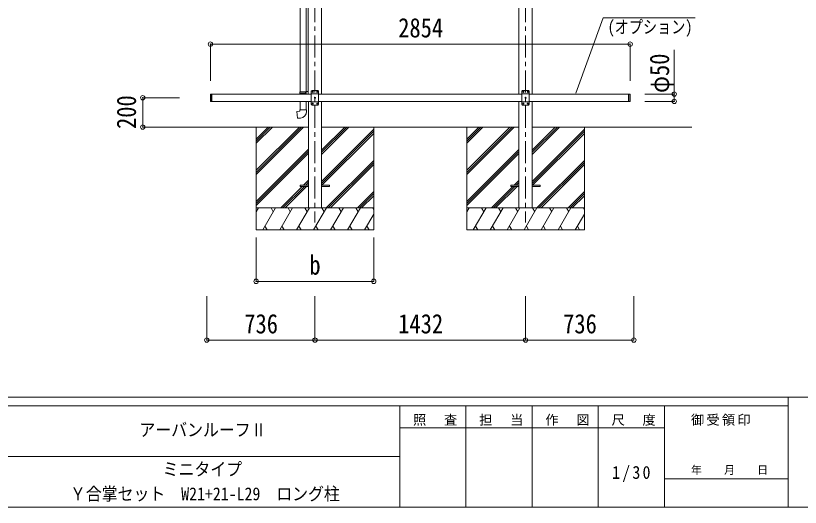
# Model space of a CAD drawing. Units: millimetres at full size, sheet at 1:30. Extents: x -8432 to 8432, y -5820 to 5820.
# Drawn here: x 89 to 5425, y -5820 to -2473 of the extents above; entities that cross this region are included whole.
import ezdxf
from ezdxf.enums import TextEntityAlignment as Align

# ---------------------------------------------------------------- set-up
doc = ezdxf.new("R2010")
doc.units = ezdxf.units.MM
doc.header["$LTSCALE"] = 30
doc.header["$PDMODE"] = 32
doc.header["$PDSIZE"] = 30
doc.linetypes.add('CHAIN1', pattern=[8, 5, -1, 1, -1])
for name, color, linetype, lineweight in [('0-0_0', 7, 'Continuous', 9), ('0-1_本体', 5, 'CHAIN1', 9), ('0-3_ELV2', 4, 'Continuous', 9), ('0-6_OTH_LINE', 6, 'Continuous', 9), ('0-7_SHAPE', 7, 'Continuous', 9), ('0-9_OUTLINE', 7, 'Continuous', 9), ('F-0_240', 7, 'Continuous', 9)]:
    doc.layers.add(name, color=color, linetype=linetype, lineweight=lineweight)
doc.styles.add('ＭＳ ゴシック', font='')
doc.styles.get('ＭＳ ゴシック').set_extended_font_data('MS Gothic')

msp = doc.modelspace()

# ---------------------------------------------------------------- linework, layer by layer
at = {"layer": '0-0_0'}
for p, q in [((994.47, -3231.74), (2079.5, -3231.74)), ((1724.3, -3231.74), (1724.3, -3931.74)), ((1724.3, -3525.92), (2018.48, -3231.74)), ((1724.3, -3540.06), (2032.63, -3231.74)), ((1724.3, -3554.2), (2046.77, -3231.74)), ((1724.3, -3342.07), (1834.64, -3231.74)), ((1724.3, -3327.93), (1820.49, -3231.74)), ((1724.3, -3313.79), (1806.35, -3231.74)), ((2169.5, -3231.74), (3511.5, -3231.74)), ((2169.5, -3417.37), (2355.14, -3231.74)), ((2169.5, -3403.23), (2340.99, -3231.74)), ((2169.5, -3389.09), (2326.85, -3231.74)), ((2169.5, -3601.22), (2524.3, -3246.42)), ((2524.3, -3231.74), (2524.3, -3931.74)), ((3156.3, -3231.74), (3156.3, -3931.74)), ((3156.3, -3525.92), (3450.48, -3231.74)), ((3156.3, -3540.06), (3464.63, -3231.74)), ((3156.3, -3554.2), (3478.77, -3231.74)), ((3156.3, -3342.07), (3266.64, -3231.74)), ((3156.3, -3327.93), (3252.49, -3231.74)), ((3156.3, -3313.79), (3238.35, -3231.74)), ((3601.5, -3231.74), (4686.54, -3231.74)), ((3601.5, -3417.37), (3787.14, -3231.74)), ((3601.5, -3403.23), (3772.99, -3231.74)), ((3601.5, -3389.09), (3758.85, -3231.74)), ((3601.5, -3601.22), (3956.3, -3246.42)), ((3956.3, -3231.74), (3956.3, -3931.74)), ((2169.5, -3615.36), (2524.3, -3260.56)), ((2171.76, -3627.24), (2524.3, -3274.71)), ((3601.5, -3615.36), (3956.3, -3260.56)), ((3603.76, -3627.24), (3956.3, -3274.71)), ((1724.3, -3738.05), (2079.1, -3383.25)), ((1724.3, -3752.19), (2079.1, -3397.4)), ((1724.3, -3766.34), (2079.1, -3411.54)), ((3156.3, -3738.05), (3511.1, -3383.25)), ((3156.3, -3752.19), (3511.1, -3397.4)), ((3156.3, -3766.34), (3511.1, -3411.54)), ((2201.11, -3781.74), (2524.3, -3458.55)), ((3633.11, -3781.74), (3956.3, -3458.55)), ((2215.26, -3781.74), (2524.3, -3472.7)), ((2229.4, -3781.74), (2524.3, -3486.84)), ((3647.26, -3781.74), (3956.3, -3472.7)), ((3661.4, -3781.74), (3956.3, -3486.84)), ((2047.25, -3627.24), (2079.1, -3595.38)), ((2061.39, -3627.24), (2079.1, -3609.53)), ((2075.53, -3627.24), (2079.1, -3623.67)), ((3479.25, -3627.24), (3511.1, -3595.38)), ((3493.39, -3627.24), (3511.1, -3609.53)), ((3507.53, -3627.24), (3511.1, -3623.67)), ((1892.75, -3781.74), (2038.25, -3636.24)), ((1906.89, -3781.74), (2052.39, -3636.24)), ((1921.03, -3781.74), (2066.53, -3636.24)), ((2413.25, -3781.74), (2524.3, -3670.68)), ((3324.75, -3781.74), (3470.25, -3636.24)), ((3338.89, -3781.74), (3484.39, -3636.24)), ((3353.03, -3781.74), (3498.53, -3636.24)), ((3845.25, -3781.74), (3956.3, -3670.68)), ((2427.39, -3781.74), (2524.3, -3684.83)), ((2441.53, -3781.74), (2524.3, -3698.97)), ((3859.39, -3781.74), (3956.3, -3684.83)), ((3873.53, -3781.74), (3956.3, -3698.97)), ((2524.3, -3781.74), (1724.3, -3781.74)), ((1724.3, -3809.25), (1740.18, -3781.74)), ((1769.05, -3931.74), (1855.65, -3781.74)), ((1840.65, -3807.72), (1825.65, -3781.74)), ((1884.52, -3931.74), (1971.12, -3781.74)), ((1956.12, -3807.73), (1941.12, -3781.74)), ((1999.99, -3931.74), (2086.59, -3781.74)), ((2071.59, -3807.72), (2056.59, -3781.74)), ((2115.46, -3931.74), (2202.06, -3781.74)), ((2187.06, -3807.72), (2172.06, -3781.74)), ((2230.93, -3931.74), (2317.53, -3781.74)), ((2302.53, -3807.72), (2287.53, -3781.74)), ((2346.4, -3931.74), (2433, -3781.74)), ((2403, -3781.74), (2418, -3807.72)), ((2518.47, -3781.74), (2524.3, -3791.84)), ((3956.3, -3781.74), (3156.3, -3781.74)), ((3156.3, -3809.25), (3172.18, -3781.74)), ((3201.05, -3931.74), (3287.65, -3781.74)), ((3272.65, -3807.72), (3257.65, -3781.74)), ((3316.52, -3931.74), (3403.12, -3781.74)), ((3388.12, -3807.73), (3373.12, -3781.74)), ((3431.99, -3931.74), (3518.59, -3781.74)), ((3503.59, -3807.72), (3488.59, -3781.74)), ((3547.46, -3931.74), (3634.06, -3781.74)), ((3619.06, -3807.72), (3604.06, -3781.74)), ((3662.93, -3931.74), (3749.53, -3781.74)), ((3734.53, -3807.72), (3719.53, -3781.74)), ((3778.4, -3931.74), (3865, -3781.74)), ((3835, -3781.74), (3850, -3807.72)), ((3950.47, -3781.74), (3956.3, -3791.84)), ((2461.87, -3931.74), (2524.3, -3823.6)), ((3893.87, -3931.74), (3956.3, -3823.6)), ((1724.3, -3931.74), (2524.3, -3931.74)), ((1784.05, -3905.76), (1799.05, -3931.74)), ((1899.52, -3905.76), (1914.52, -3931.74)), ((2014.99, -3905.76), (2029.99, -3931.74)), ((2130.46, -3905.76), (2145.46, -3931.74)), ((2245.93, -3905.76), (2260.93, -3931.74)), ((2361.4, -3905.76), (2376.4, -3931.74)), ((2476.87, -3905.76), (2491.87, -3931.74)), ((3156.3, -3931.74), (3956.3, -3931.74)), ((3216.05, -3905.76), (3231.05, -3931.74)), ((3331.52, -3905.76), (3346.52, -3931.74)), ((3446.99, -3905.76), (3461.99, -3931.74)), ((3562.46, -3905.76), (3577.46, -3931.74)), ((3677.93, -3905.76), (3692.93, -3931.74)), ((3793.4, -3905.76), (3808.4, -3931.74)), ((3908.87, -3905.76), (3923.87, -3931.74))]:
    msp.add_line(p, q, dxfattribs=at)
at = {"layer": '0-1_本体'}
for p, q in [((2124.5, -207.34), (2124.5, -3881.74)), ((3556.5, -207.34), (3556.5, -3881.74))]:
    msp.add_line(p, q, dxfattribs=at)
at = {"layer": '0-3_ELV2'}
for p, q in [((2079.3, -602.74), (2079.3, -3006.74)), ((2169.7, -602.74), (2169.7, -3006.74)), ((3511.3, -602.74), (3511.3, -3006.74)), ((3601.7, -602.74), (3601.7, -3006.74)), ((2104.5, -2981.74), (2099.5, -2986.74)), ((2099.5, -2986.74), (2099.5, -3076.74)), ((2144.5, -2981.74), (2104.5, -2981.74)), ((2144.5, -2981.74), (2149.5, -2986.74)), ((2149.5, -3076.74), (2149.5, -2986.74)), ((3536.5, -2981.74), (3531.5, -2986.74)), ((3531.5, -2986.74), (3531.5, -3076.74)), ((3576.5, -2981.74), (3536.5, -2981.74)), ((3576.5, -2981.74), (3581.5, -2986.74)), ((3581.5, -3076.74), (3581.5, -2986.74)), ((1413.5, -3008.74), (1413.5, -3054.74)), ((1415.5, -3006.74), (1415.5, -3056.74)), ((1423.5, -3006.74), (1423.5, -3056.74)), ((1423.5, -3006.74), (2099.5, -3006.74)), ((2149.5, -3004.44), (2099.5, -3004.44)), ((2108.24, -2991.32), (2107.4, -2991.32)), ((2110.76, -2992.16), (2111.6, -2992.16)), ((2123.24, -3031.32), (2122.4, -3031.32)), ((2125.76, -3032.16), (2126.6, -3032.16)), ((2138.24, -2991.32), (2137.4, -2991.32)), ((2140.76, -2992.16), (2141.6, -2992.16)), ((3531.5, -3006.74), (2149.5, -3006.74)), ((3581.5, -3004.44), (3531.5, -3004.44)), ((3540.24, -2991.32), (3539.4, -2991.32)), ((3542.76, -2992.16), (3543.6, -2992.16)), ((3555.24, -3031.32), (3554.4, -3031.32)), ((3557.76, -3032.16), (3558.6, -3032.16)), ((3570.24, -2991.32), (3569.4, -2991.32)), ((3572.76, -2992.16), (3573.6, -2992.16)), ((3581.5, -3006.74), (4257.5, -3006.74)), ((4257.5, -3006.74), (4257.5, -3056.74)), ((4265.5, -3006.74), (4257.5, -3006.74)), ((4265.5, -3006.74), (4265.5, -3056.74)), ((4267.5, -3008.74), (4265.5, -3006.74)), ((4267.5, -3008.74), (4267.5, -3054.74)), ((1413.5, -3054.74), (1415.5, -3056.74)), ((1415.5, -3056.74), (1423.5, -3056.74)), ((1423.5, -3056.74), (2099.5, -3056.74)), ((2079.5, -3056.74), (2079.5, -3781.74)), ((2149.5, -3059.04), (2099.5, -3059.04)), ((2104.5, -3081.74), (2099.5, -3076.74)), ((2104.5, -3081.74), (2144.5, -3081.74)), ((2108.24, -3071.32), (2107.4, -3071.32)), ((2110.76, -3072.16), (2111.6, -3072.16)), ((2138.24, -3071.32), (2137.4, -3071.32)), ((2140.76, -3072.16), (2141.6, -3072.16)), ((2144.5, -3081.74), (2149.5, -3076.74)), ((2149.5, -3056.74), (3531.5, -3056.74)), ((2169.5, -3056.74), (2169.5, -3781.74)), ((3511.5, -3056.74), (3511.5, -3781.74)), ((3581.5, -3059.04), (3531.5, -3059.04)), ((3536.5, -3081.74), (3531.5, -3076.74)), ((3536.5, -3081.74), (3576.5, -3081.74)), ((3540.24, -3071.32), (3539.4, -3071.32)), ((3542.76, -3072.16), (3543.6, -3072.16)), ((3570.24, -3071.32), (3569.4, -3071.32)), ((3572.76, -3072.16), (3573.6, -3072.16)), ((3576.5, -3081.74), (3581.5, -3076.74)), ((3581.5, -3056.74), (4257.5, -3056.74)), ((3601.5, -3056.74), (3601.5, -3781.74)), ((4265.5, -3056.74), (4257.5, -3056.74)), ((4267.5, -3054.74), (4265.5, -3056.74)), ((2024.3, -3627.24), (2024.3, -3636.24)), ((2024.3, -3627.24), (2079.1, -3627.24)), ((2169.5, -3627.24), (2224.3, -3627.24)), ((2224.3, -3627.24), (2224.3, -3636.24)), ((3456.3, -3627.24), (3456.3, -3636.24)), ((3456.3, -3627.24), (3511.1, -3627.24)), ((3601.5, -3627.24), (3656.3, -3627.24)), ((3656.3, -3627.24), (3656.3, -3636.24)), ((2024.3, -3636.24), (2079.1, -3636.24)), ((2169.5, -3636.24), (2224.3, -3636.24)), ((3456.3, -3636.24), (3511.1, -3636.24)), ((3601.5, -3636.24), (3656.3, -3636.24))]:
    msp.add_line(p, q, dxfattribs=at)
for points in [[(1413.5, -3008.74), (1415.5, -3006.74), (1423.5, -3006.74)], [(2107.4, -2991.32), (2107.4, -2992.16), (2108.24, -2992.16)], [(2109.92, -2990.48), (2109.92, -2989.64), (2109.08, -2989.64), (2109.08, -2990.48)], [(2109.08, -2993), (2109.08, -2993.84), (2109.92, -2993.84), (2109.92, -2993)], [(2111.6, -2992.16), (2111.6, -2991.32), (2110.76, -2991.32)], [(2122.4, -3031.32), (2122.4, -3032.16), (2123.24, -3032.16)], [(2124.92, -3030.48), (2124.92, -3029.64), (2124.08, -3029.64), (2124.08, -3030.48)], [(2124.08, -3033), (2124.08, -3033.84), (2124.92, -3033.84), (2124.92, -3033)], [(2126.6, -3032.16), (2126.6, -3031.32), (2125.76, -3031.32)], [(2137.4, -2991.32), (2137.4, -2992.16), (2138.24, -2992.16)], [(2139.92, -2990.48), (2139.92, -2989.64), (2139.08, -2989.64), (2139.08, -2990.48)], [(2139.08, -2993), (2139.08, -2993.84), (2139.92, -2993.84), (2139.92, -2993)], [(2141.6, -2992.16), (2141.6, -2991.32), (2140.76, -2991.32)], [(3539.4, -2991.32), (3539.4, -2992.16), (3540.24, -2992.16)], [(3541.92, -2990.48), (3541.92, -2989.64), (3541.08, -2989.64), (3541.08, -2990.48)], [(3541.08, -2993), (3541.08, -2993.84), (3541.92, -2993.84), (3541.92, -2993)], [(3543.6, -2992.16), (3543.6, -2991.32), (3542.76, -2991.32)], [(3554.4, -3031.32), (3554.4, -3032.16), (3555.24, -3032.16)], [(3556.92, -3030.48), (3556.92, -3029.64), (3556.08, -3029.64), (3556.08, -3030.48)], [(3556.08, -3033), (3556.08, -3033.84), (3556.92, -3033.84), (3556.92, -3033)], [(3558.6, -3032.16), (3558.6, -3031.32), (3557.76, -3031.32)], [(3569.4, -2991.32), (3569.4, -2992.16), (3570.24, -2992.16)], [(3571.92, -2990.48), (3571.92, -2989.64), (3571.08, -2989.64), (3571.08, -2990.48)], [(3571.08, -2993), (3571.08, -2993.84), (3571.92, -2993.84), (3571.92, -2993)], [(3573.6, -2992.16), (3573.6, -2991.32), (3572.76, -2991.32)], [(2107.4, -3071.32), (2107.4, -3072.16), (2108.24, -3072.16)], [(2109.92, -3070.48), (2109.92, -3069.64), (2109.08, -3069.64), (2109.08, -3070.48)], [(2109.08, -3073), (2109.08, -3073.84), (2109.92, -3073.84), (2109.92, -3073)], [(2111.6, -3072.16), (2111.6, -3071.32), (2110.76, -3071.32)], [(2137.4, -3071.32), (2137.4, -3072.16), (2138.24, -3072.16)], [(2139.92, -3070.48), (2139.92, -3069.64), (2139.08, -3069.64), (2139.08, -3070.48)], [(2139.08, -3073), (2139.08, -3073.84), (2139.92, -3073.84), (2139.92, -3073)], [(2141.6, -3072.16), (2141.6, -3071.32), (2140.76, -3071.32)], [(3539.4, -3071.32), (3539.4, -3072.16), (3540.24, -3072.16)], [(3541.92, -3070.48), (3541.92, -3069.64), (3541.08, -3069.64), (3541.08, -3070.48)], [(3541.08, -3073), (3541.08, -3073.84), (3541.92, -3073.84), (3541.92, -3073)], [(3543.6, -3072.16), (3543.6, -3071.32), (3542.76, -3071.32)], [(3569.4, -3071.32), (3569.4, -3072.16), (3570.24, -3072.16)], [(3571.92, -3070.48), (3571.92, -3069.64), (3571.08, -3069.64), (3571.08, -3070.48)], [(3571.08, -3073), (3571.08, -3073.84), (3571.92, -3073.84), (3571.92, -3073)], [(3573.6, -3072.16), (3573.6, -3071.32), (3572.76, -3071.32)]]:
    msp.add_lwpolyline(points, dxfattribs=at)
for centre in [(2109.5, -2991.74), (2124.5, -3031.74), (2139.5, -2991.74), (3541.5, -2991.74), (3556.5, -3031.74), (3571.5, -2991.74), (2109.5, -3071.74), (2139.5, -3071.74), (3541.5, -3071.74), (3571.5, -3071.74)]:
    msp.add_circle(centre, 3.5, dxfattribs=at)
for centre, start, end in [((2108.24, -2990.48), 270, 0), ((2108.24, -2993), 0, 90), ((2110.76, -2990.48), 180, 270), ((2110.76, -2993), 90, 180), ((2123.24, -3030.48), 270, 0), ((2123.24, -3033), 0, 90), ((2125.76, -3030.48), 180, 270), ((2125.76, -3033), 90, 180), ((2138.24, -2990.48), 270, 0), ((2138.24, -2993), 0, 90), ((2140.76, -2990.48), 180, 270), ((2140.76, -2993), 90, 180), ((3540.24, -2990.48), 270, 0), ((3540.24, -2993), 0, 90), ((3542.76, -2990.48), 180, 270), ((3542.76, -2993), 90, 180), ((3555.24, -3030.48), 270, 0), ((3555.24, -3033), 0, 90), ((3557.76, -3030.48), 180, 270), ((3557.76, -3033), 90, 180), ((3570.24, -2990.48), 270, 0), ((3570.24, -2993), 0, 90), ((3572.76, -2990.48), 180, 270), ((3572.76, -2993), 90, 180), ((2108.24, -3070.48), 270, 0), ((2108.24, -3073), 0, 90), ((2110.76, -3070.48), 180, 270), ((2110.76, -3073), 90, 180), ((2138.24, -3070.48), 270, 0), ((2138.24, -3073), 0, 90), ((2140.76, -3070.48), 180, 270), ((2140.76, -3073), 90, 180), ((3540.24, -3070.48), 270, 0), ((3540.24, -3073), 0, 90), ((3542.76, -3070.48), 180, 270), ((3542.76, -3073), 90, 180), ((3570.24, -3070.48), 270, 0), ((3570.24, -3073), 0, 90), ((3572.76, -3070.48), 180, 270), ((3572.76, -3073), 90, 180)]:
    msp.add_arc(centre, 0.84, start, end, dxfattribs=at)
at = {"layer": '0-6_OTH_LINE'}
for p, q in [((1413.5, -2666.99), (1413.5, -2916.99)), ((1413.5, -2666.99), (4267.5, -2666.99)), ((4267.5, -2666.99), (4267.5, -2916.99)), ((4567.5, -3006.74), (4567.5, -2705.16)), ((953.5, -3031.74), (1203.5, -3031.74)), ((953.5, -3031.74), (953.5, -3231.74)), ((4567.5, -3006.74), (4367.5, -3006.74)), ((4567.5, -3056.74), (4567.5, -3006.74)), ((4567.5, -3056.74), (4367.5, -3056.74)), ((953.5, -3231.74), (1203.5, -3231.74)), ((1724.3, -4281.68), (1724.3, -3982.68)), ((2524.3, -4281.68), (2524.3, -3982.68)), ((1724.3, -4281.68), (2524.3, -4281.68)), ((1388.5, -4681.68), (1388.5, -4381.68)), ((2124.5, -4681.68), (2124.5, -4381.68)), ((3556.5, -4681.68), (3556.5, -4381.68)), ((4292.5, -4681.68), (4292.5, -4381.68)), ((1388.5, -4681.68), (2124.5, -4681.68)), ((2124.5, -4681.68), (3556.5, -4681.68)), ((3556.5, -4681.68), (4292.5, -4681.68))]:
    msp.add_line(p, q, dxfattribs=at)
for p in [(1413.5, -2666.99), (4267.5, -2666.99), (953.5, -3031.74), (4567.5, -3006.74), (4567.5, -3056.74), (953.5, -3231.74), (1724.3, -4281.68), (2524.3, -4281.68), (1388.5, -4681.68), (2124.5, -4681.68), (3556.5, -4681.68), (4292.5, -4681.68)]:
    msp.add_point(p, dxfattribs=at)
at = {"layer": '0-7_SHAPE', "color": 6}
msp.add_lwpolyline([(3898.21, -3001.69), (4084.85, -2487.36), (4710.45, -2487.36)], dxfattribs=at)
at = {"layer": '0-9_OUTLINE'}
for p, q in [((2023.3, -1933.69), (2023.3, -2992.19)), ((2065.3, -1936.25), (2065.3, -2989.63)), ((2021.3, -2994.19), (2022.3, -2992.19)), ((2021.3, -2994.19), (2065.3, -2994.19)), ((2021.3, -2994.19), (2021.3, -3002.19)), ((2021.3, -3002.19), (2065.3, -3002.19)), ((2021.3, -3002.19), (2022.3, -3004.19)), ((2022.3, -2992.19), (2065.3, -2992.19)), ((2022.3, -3004.19), (2065.3, -3004.19)), ((2023.3, -3004.19), (2023.3, -3006.74)), ((2060.83, -2994.19), (2060.4, -2992.19)), ((2063.3, -2989.69), (2079.3, -2989.21)), ((2063.3, -2991.69), (2063.3, -2989.69)), ((2063.3, -2991.69), (2065.3, -2991.69)), ((2063.3, -3006.69), (2063.3, -3004.69)), ((2063.3, -3006.69), (2065.3, -3006.74)), ((2079.3, -2989.21), (2079.3, -3006.74)), ((2023.3, -3056.74), (2023.3, -3114.19)), ((2065.3, -3056.74), (2065.3, -3114.19)), ((2021.3, -3114.19), (2067.3, -3114.19)), ((2021.3, -3124.19), (2021.3, -3114.19)), ((2067.3, -3114.19), (2067.3, -3125.1))]:
    msp.add_line(p, q, dxfattribs=at)
for points in [[(2060.83, -2994.19), (2060.83, -3002.19), (2060.4, -3004.19)], [(2063.3, -3004.69), (2065.3, -3004.69), (2065.3, -2991.69)], [(2026.23, -3169.93), (2005.39, -3171.75), (2001.38, -3125.93), (2021.3, -3124.19)]]:
    msp.add_lwpolyline(points, dxfattribs=at)
msp.add_arc((2022.3, -3125.1), 45, 275, 0, dxfattribs=at)
at = {"layer": 'F-0_240', "color": 5}
for p, q in [((-8432.06, -5070), (8007.94, -5070)), ((5341.19, -5070), (5341.19, -5820)), ((-8432.06, -5130), (5341.19, -5130)), ((2701.18, -5130), (2701.18, -5820)), ((3151.18, -5130), (3151.18, -5820)), ((3601.18, -5130), (3601.18, -5820)), ((4051.18, -5130), (4051.18, -5820)), ((4501.18, -5130), (4501.18, -5820)), ((2701.18, -5280), (4501.18, -5280)), ((-3448.82, -5475), (2701.18, -5475)), ((4501.18, -5625), (5341.19, -5625)), ((-8432.06, -5820), (8007.94, -5820))]:
    msp.add_line(p, q, dxfattribs=at)

# ---------------------------------------------------------------- texts
at = {"layer": '0-6_OTH_LINE', "color": 7, "style": 'ＭＳ ゴシック', "width": 0.85}
for s, p in [('2854', (2690.5, -2660.99)), ('b', (2086.8, -4275.68)), ('736', (1644, -4675.68)), ('1432', (2690.5, -4675.68)), ('736', (3812, -4675.68))]:
    msp.add_text(s, height=132, dxfattribs=at).set_placement(p, align=Align.BOTTOM_LEFT)
for s, p in [('φ50', (4572.17, -2999.81)), ('200', (947.5, -3244.24))]:
    msp.add_text(s, height=132, rotation=90, dxfattribs=at).set_placement(p, align=Align.BOTTOM_LEFT)
at = {"layer": '0-7_SHAPE', "style": 'ＭＳ ゴシック', "width": 0.8}
msp.add_text('(オプション)', height=87.98, dxfattribs=at).set_placement((4115.01, -2620.28), align=Align.BOTTOM_LEFT)
at = {"layer": 'F-0_240', "style": 'ＭＳ ゴシック', "width": 0.9}
for s, p in [('アーバンルーフⅡ', (931.18, -5362.5)), ('ミニタイプ', (1088.68, -5630.88)), ('Ｙ合掌セット\u3000W21+21-L29\u3000ロング柱', (458.68, -5798.5))]:
    msp.add_text(s, height=87.98, dxfattribs=at).set_placement(p, align=Align.BOTTOM_LEFT)
at = {"layer": 'F-0_240', "style": 'ＭＳ ゴシック'}
msp.add_text('年\u3000\u3000月\u3000\u3000日', height=54.99, dxfattribs=at).set_placement((4681.19, -5610), align=Align.BOTTOM_LEFT)
at = {"layer": 'F-0_240', "attachment_point": 7, "style": 'ＭＳ ゴシック'}
for s, insert, char_height in [('\\T1.17;照\u3000査', (2791.19, -5265), 65.98), ('\\T1.17;担\u3000当', (3241.19, -5265), 65.98), ('\\T1.17;作\u3000図', (3691.18, -5265), 65.98), ('\\T1.17;尺\u3000度', (4141.19, -5265), 65.98), ('\\T1.17;御受領印', (4681.18, -5265), 65.98), ('\\T1.28;\\W0.9;1/30', (4144.93, -5647.5), 87.98)]:
    msp.add_mtext(s, dxfattribs=dict(at, insert=insert, char_height=char_height))

doc.saveas('drawing.dxf')
